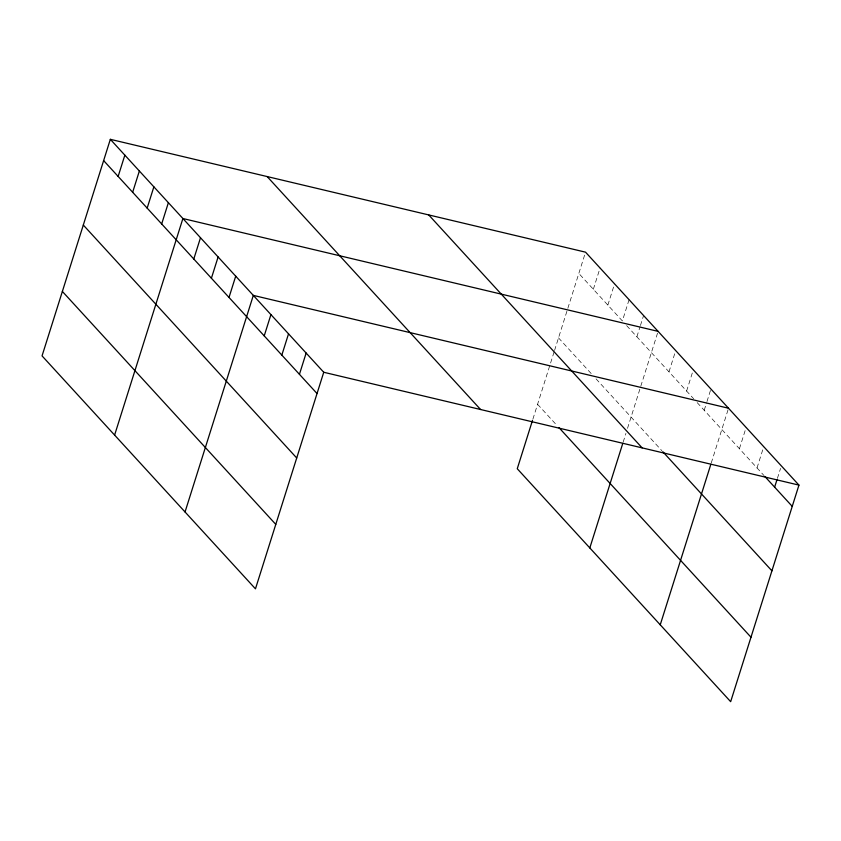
<?xml version="1.0" encoding="UTF-8"?>
<svg xmlns="http://www.w3.org/2000/svg" width="841" height="841" viewBox="0 0 841 841"><rect width="100%" height="100%" fill="white"/><g stroke="black" fill="none" stroke-linecap="round" stroke-linejoin="round"><path stroke-width="0.63" stroke-dasharray="4.21 3.15" d="M532.889 419.154L554.166 351.664M554.566 350.413L585.536 252.163M593.347 289.272L600.053 268.006M607.854 305.115L614.561 283.848M629.079 299.68L622.372 320.947L578.829 273.43M636.879 336.789L640.033 326.781M640.432 325.53L643.586 315.522M623.17 442.145L625.935 433.367M627.512 428.363L658.093 331.365M668.994 371.848L675.701 350.581M686.603 391.065L693.31 369.798M704.211 410.282L706.577 402.776M706.976 401.525L710.918 389.015M711.265 462.97L728.527 408.232M739.428 448.726L746.135 427.449M757.026 467.943L763.733 446.666M777.399 478.403L780.553 468.395M626.64 325.614L693.646 398.75M697.168 402.597L764.07 475.628M558.508 337.882L591.801 374.224M596.069 378.881L661.878 450.713M537.578 404.29L557.205 425.714"/><path stroke-width="1.26" d="M110.339 139.322L42.05 355.89L255.464 588.837L323.743 372.269L110.339 139.322L585.536 252.163L798.95 485.11L730.661 701.678L517.257 468.731L532.49 420.395M118.139 176.431L124.846 155.165M132.657 192.274L139.364 170.996M147.164 208.105L153.871 186.839M161.682 223.948L168.379 202.681M114.607 435.091L182.896 218.523L658.093 331.365M193.798 259.007L200.505 237.74M211.406 278.224L218.113 256.957M229.004 297.441L235.711 276.174M185.041 511.969L253.32 295.391L728.527 408.232M264.221 335.874L270.928 314.608M281.83 355.102L288.537 333.824M299.438 374.319L306.145 353.041M589.814 547.933L622.771 443.396M660.238 624.81L710.876 464.211M774.635 487.16L777 479.654M323.743 372.269L798.95 485.11M764.953 476.584L792.243 506.377M662.761 451.67L771.922 570.829M428.721 214.928L642.135 447.864M558.918 427.575L750.981 637.226M267.154 176.557L480.568 409.504M103.632 160.589L317.036 393.535M83.312 225.041L296.715 457.988M62.371 291.438L275.785 524.385"/></g></svg>
